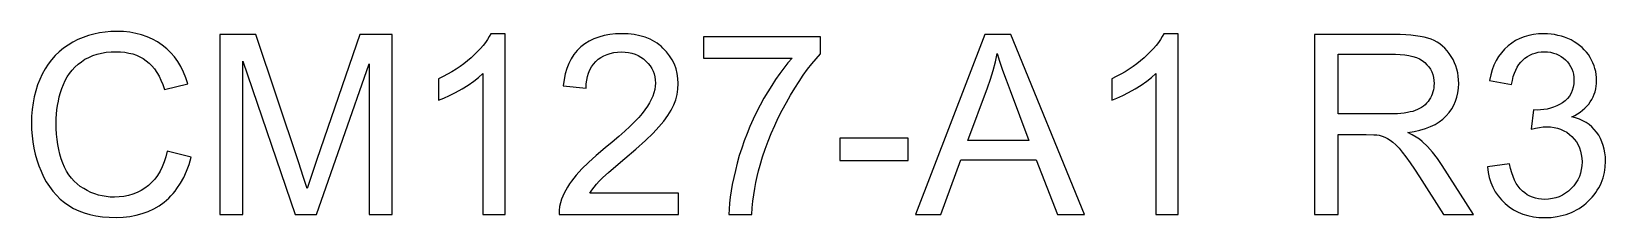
# Model space of a CAD drawing. Header units: millimetres. Extents: x -6.7 to 6.7, y -0.8 to 0.8.
import ezdxf

# ---------------------------------------------------------------- set-up
doc = ezdxf.new("R2010")
doc.units = ezdxf.units.MM
doc.layers.add('LASER_MARK', color=7, linetype='Continuous')

msp = doc.modelspace()

# ---------------------------------------------------------------- linework, layer by layer
at = {"layer": 'LASER_MARK'}
for points in [[(-5.373, -0.282), (-5.578, -0.23), (-5.59, -0.278), (-5.604, -0.322), (-5.62, -0.363), (-5.639, -0.402), (-5.661, -0.437), (-5.684, -0.469), (-5.711, -0.498), (-5.739, -0.525), (-5.77, -0.548), (-5.802, -0.568), (-5.836, -0.585), (-5.872, -0.599), (-5.909, -0.61), (-5.948, -0.618), (-5.988, -0.622), (-6.03, -0.624), (-6.065, -0.623), (-6.1, -0.619), (-6.134, -0.614), (-6.167, -0.606), (-6.199, -0.595), (-6.231, -0.583), (-6.262, -0.568), (-6.293, -0.551), (-6.322, -0.532), (-6.35, -0.51), (-6.375, -0.486), (-6.398, -0.46), (-6.42, -0.431), (-6.439, -0.4), (-6.456, -0.367), (-6.472, -0.331), (-6.485, -0.294), (-6.497, -0.254), (-6.507, -0.214), (-6.515, -0.172), (-6.521, -0.128), (-6.526, -0.082), (-6.528, -0.035), (-6.529, 0.013), (-6.528, 0.051), (-6.526, 0.089), (-6.522, 0.127), (-6.517, 0.164), (-6.51, 0.201), (-6.502, 0.238), (-6.492, 0.274), (-6.481, 0.31), (-6.467, 0.345), (-6.452, 0.378), (-6.434, 0.41), (-6.414, 0.439), (-6.392, 0.467), (-6.368, 0.493), (-6.341, 0.517), (-6.312, 0.539), (-6.282, 0.56), (-6.249, 0.577), (-6.214, 0.592), (-6.178, 0.604), (-6.14, 0.613), (-6.1, 0.62), (-6.058, 0.624), (-6.015, 0.625), (-5.977, 0.624), (-5.94, 0.62), (-5.906, 0.614), (-5.873, 0.606), (-5.841, 0.595), (-5.812, 0.582), (-5.784, 0.566), (-5.757, 0.548), (-5.732, 0.527), (-5.709, 0.504), (-5.687, 0.477), (-5.667, 0.448), (-5.648, 0.416), (-5.631, 0.381), (-5.615, 0.343), (-5.601, 0.302), (-5.4, 0.35), (-5.417, 0.402), (-5.437, 0.451), (-5.46, 0.497), (-5.486, 0.54), (-5.515, 0.58), (-5.547, 0.617), (-5.582, 0.651), (-5.62, 0.682), (-5.661, 0.71), (-5.704, 0.734), (-5.749, 0.754), (-5.797, 0.77), (-5.847, 0.783), (-5.899, 0.793), (-5.953, 0.798), (-6.01, 0.8), (-6.061, 0.799), (-6.11, 0.794), (-6.159, 0.787), (-6.206, 0.777), (-6.253, 0.764), (-6.298, 0.747), (-6.342, 0.729), (-6.385, 0.707), (-6.427, 0.682), (-6.466, 0.655), (-6.502, 0.624), (-6.536, 0.592), (-6.568, 0.556), (-6.597, 0.518), (-6.624, 0.477), (-6.648, 0.433), (-6.669, 0.388), (-6.688, 0.34), (-6.704, 0.29), (-6.717, 0.238), (-6.727, 0.185), (-6.734, 0.129), (-6.739, 0.072), (-6.74, 0.012), (-6.739, -0.043), (-6.735, -0.097), (-6.729, -0.15), (-6.72, -0.202), (-6.708, -0.254), (-6.694, -0.304), (-6.678, -0.354), (-6.658, -0.402), (-6.637, -0.449), (-6.613, -0.493), (-6.587, -0.534), (-6.558, -0.573), (-6.527, -0.608), (-6.494, -0.641), (-6.458, -0.67), (-6.42, -0.697), (-6.379, -0.721), (-6.336, -0.742), (-6.289, -0.759), (-6.24, -0.774), (-6.188, -0.785), (-6.133, -0.793), (-6.074, -0.797), (-6.013, -0.799), (-5.954, -0.797), (-5.897, -0.791), (-5.843, -0.78), (-5.791, -0.766), (-5.741, -0.747), (-5.693, -0.724), (-5.648, -0.698), (-5.605, -0.667), (-5.584, -0.65), (-5.565, -0.632), (-5.546, -0.613), (-5.528, -0.593), (-5.51, -0.572), (-5.494, -0.55), (-5.463, -0.504), (-5.436, -0.454), (-5.412, -0.401), (-5.391, -0.343)], [(-5.127, -0.773), (-4.93, -0.773), (-4.93, 0.544), (-4.483, -0.773), (-4.298, -0.773), (-3.849, 0.522), (-3.849, -0.773), (-3.652, -0.773), (-3.652, 0.774), (-3.927, 0.774), (-4.297, -0.302), (-4.346, -0.446), (-4.38, -0.55), (-4.41, -0.455), (-4.454, -0.321), (-4.82, 0.774), (-5.127, 0.774)], [(-2.684, -0.773), (-2.684, 0.78), (-2.806, 0.78), (-2.82, 0.755), (-2.835, 0.729), (-2.853, 0.704), (-2.873, 0.678), (-2.895, 0.652), (-2.92, 0.626), (-2.946, 0.6), (-2.975, 0.573), (-3.005, 0.547), (-3.037, 0.522), (-3.07, 0.498), (-3.104, 0.475), (-3.139, 0.452), (-3.176, 0.431), (-3.214, 0.411), (-3.253, 0.392), (-3.253, 0.208), (-3.208, 0.227), (-3.159, 0.249), (-3.108, 0.276), (-3.053, 0.306), (-3, 0.339), (-2.953, 0.372), (-2.911, 0.404), (-2.874, 0.437), (-2.874, -0.773)], [(-1.2, -0.59), (-1.958, -0.59), (-1.941, -0.564), (-1.922, -0.539), (-1.901, -0.513), (-1.878, -0.487), (-1.846, -0.456), (-1.799, -0.413), (-1.736, -0.359), (-1.659, -0.293), (-1.564, -0.211), (-1.483, -0.138), (-1.417, -0.075), (-1.366, -0.021), (-1.325, 0.028), (-1.29, 0.076), (-1.262, 0.123), (-1.25, 0.146), (-1.24, 0.168), (-1.223, 0.213), (-1.211, 0.259), (-1.204, 0.304), (-1.202, 0.351), (-1.204, 0.395), (-1.21, 0.438), (-1.22, 0.479), (-1.234, 0.518), (-1.253, 0.556), (-1.275, 0.591), (-1.301, 0.625), (-1.332, 0.657), (-1.348, 0.672), (-1.365, 0.685), (-1.383, 0.698), (-1.402, 0.711), (-1.442, 0.732), (-1.485, 0.749), (-1.53, 0.763), (-1.578, 0.772), (-1.63, 0.778), (-1.684, 0.78), (-1.738, 0.778), (-1.788, 0.773), (-1.837, 0.764), (-1.882, 0.751), (-1.924, 0.735), (-1.964, 0.716), (-2.001, 0.692), (-2.035, 0.666), (-2.066, 0.635), (-2.094, 0.602), (-2.118, 0.565), (-2.138, 0.525), (-2.155, 0.482), (-2.169, 0.435), (-2.179, 0.386), (-2.186, 0.333), (-1.991, 0.313), (-1.989, 0.348), (-1.985, 0.382), (-1.979, 0.413), (-1.969, 0.442), (-1.958, 0.47), (-1.944, 0.495), (-1.927, 0.519), (-1.907, 0.541), (-1.886, 0.56), (-1.863, 0.577), (-1.838, 0.591), (-1.811, 0.602), (-1.783, 0.611), (-1.753, 0.618), (-1.721, 0.622), (-1.688, 0.623), (-1.656, 0.622), (-1.626, 0.618), (-1.598, 0.612), (-1.571, 0.603), (-1.545, 0.593), (-1.521, 0.579), (-1.499, 0.563), (-1.478, 0.545), (-1.459, 0.525), (-1.442, 0.504), (-1.428, 0.482), (-1.417, 0.459), (-1.408, 0.435), (-1.402, 0.409), (-1.398, 0.383), (-1.397, 0.355), (-1.398, 0.328), (-1.403, 0.3), (-1.409, 0.272), (-1.419, 0.244), (-1.432, 0.215), (-1.447, 0.186), (-1.465, 0.157), (-1.486, 0.127), (-1.51, 0.095), (-1.54, 0.061), (-1.575, 0.024), (-1.615, -0.016), (-1.66, -0.058), (-1.71, -0.103), (-1.766, -0.151), (-1.826, -0.201), (-1.903, -0.265), (-1.97, -0.326), (-2.027, -0.382), (-2.075, -0.435), (-2.095, -0.46), (-2.115, -0.486), (-2.132, -0.511), (-2.149, -0.537), (-2.164, -0.563), (-2.177, -0.589), (-2.189, -0.615), (-2.2, -0.641), (-2.21, -0.673), (-2.217, -0.705), (-2.221, -0.739), (-2.222, -0.773), (-1.2, -0.773)], [(-0.984, 0.571), (-0.226, 0.571), (-0.262, 0.529), (-0.297, 0.484), (-0.332, 0.437), (-0.367, 0.388), (-0.4, 0.336), (-0.434, 0.282), (-0.467, 0.225), (-0.499, 0.167), (-0.53, 0.106), (-0.559, 0.046), (-0.587, -0.016), (-0.612, -0.078), (-0.636, -0.14), (-0.658, -0.204), (-0.678, -0.267), (-0.696, -0.332), (-0.712, -0.395), (-0.726, -0.456), (-0.738, -0.515), (-0.748, -0.571), (-0.756, -0.625), (-0.762, -0.677), (-0.765, -0.726), (-0.767, -0.773), (-0.572, -0.773), (-0.568, -0.715), (-0.562, -0.659), (-0.555, -0.605), (-0.546, -0.551), (-0.536, -0.498), (-0.525, -0.447), (-0.513, -0.397), (-0.499, -0.348), (-0.479, -0.279), (-0.456, -0.211), (-0.431, -0.143), (-0.404, -0.076), (-0.375, -0.009), (-0.344, 0.057), (-0.311, 0.123), (-0.275, 0.188), (-0.239, 0.252), (-0.203, 0.312), (-0.166, 0.369), (-0.13, 0.423), (-0.093, 0.474), (-0.056, 0.521), (-0.019, 0.565), (0.017, 0.606), (0.017, 0.754), (-0.984, 0.754)], [(0.832, -0.773), (1.049, -0.773), (1.219, -0.304), (1.865, -0.304), (2.046, -0.773), (2.279, -0.773), (1.646, 0.774), (1.425, 0.774)], [(3.08, -0.773), (3.08, 0.78), (2.958, 0.78), (2.944, 0.755), (2.929, 0.729), (2.911, 0.704), (2.891, 0.678), (2.869, 0.652), (2.844, 0.626), (2.818, 0.6), (2.789, 0.573), (2.759, 0.547), (2.727, 0.522), (2.694, 0.498), (2.66, 0.475), (2.625, 0.452), (2.588, 0.431), (2.55, 0.411), (2.511, 0.392), (2.511, 0.208), (2.556, 0.227), (2.605, 0.249), (2.656, 0.276), (2.711, 0.306), (2.764, 0.339), (2.811, 0.372), (2.853, 0.404), (2.89, 0.437), (2.89, -0.773)], [(4.247, -0.773), (4.451, -0.773), (4.451, -0.086), (4.689, -0.086), (4.757, -0.088), (4.782, -0.09), (4.803, -0.093), (4.826, -0.1), (4.85, -0.109), (4.873, -0.121), (4.896, -0.134), (4.92, -0.152), (4.945, -0.175), (4.972, -0.204), (5, -0.238), (5.031, -0.279), (5.066, -0.328), (5.105, -0.385), (5.148, -0.451), (5.352, -0.773), (5.609, -0.773), (5.341, -0.352), (5.3, -0.293), (5.258, -0.239), (5.215, -0.19), (5.171, -0.146), (5.147, -0.127), (5.119, -0.108), (5.085, -0.089), (5.047, -0.069), (5.101, -0.06), (5.151, -0.049), (5.198, -0.035), (5.241, -0.018), (5.28, 0.001), (5.316, 0.023), (5.348, 0.047), (5.376, 0.074), (5.401, 0.103), (5.423, 0.134), (5.441, 0.166), (5.456, 0.2), (5.468, 0.236), (5.476, 0.273), (5.481, 0.311), (5.483, 0.352), (5.482, 0.383), (5.479, 0.414), (5.474, 0.444), (5.467, 0.474), (5.458, 0.503), (5.447, 0.531), (5.434, 0.558), (5.419, 0.585), (5.402, 0.61), (5.384, 0.634), (5.364, 0.655), (5.343, 0.674), (5.321, 0.692), (5.298, 0.707), (5.273, 0.721), (5.247, 0.732), (5.218, 0.742), (5.187, 0.75), (5.152, 0.757), (5.114, 0.763), (5.073, 0.768), (5.03, 0.771), (4.982, 0.773), (4.932, 0.774), (4.247, 0.774)], [(5.917, -0.339), (5.728, -0.364), (5.734, -0.412), (5.744, -0.456), (5.758, -0.499), (5.775, -0.539), (5.796, -0.578), (5.821, -0.614), (5.849, -0.647), (5.881, -0.679), (5.916, -0.707), (5.953, -0.732), (5.992, -0.753), (6.033, -0.77), (6.076, -0.783), (6.122, -0.792), (6.169, -0.798), (6.219, -0.8), (6.274, -0.798), (6.327, -0.791), (6.353, -0.786), (6.377, -0.78), (6.402, -0.773), (6.425, -0.765), (6.448, -0.755), (6.471, -0.745), (6.493, -0.733), (6.514, -0.721), (6.534, -0.707), (6.554, -0.692), (6.574, -0.676), (6.592, -0.659), (6.627, -0.623), (6.643, -0.604), (6.657, -0.585), (6.67, -0.565), (6.682, -0.545), (6.693, -0.524), (6.703, -0.503), (6.712, -0.481), (6.719, -0.459), (6.726, -0.436), (6.731, -0.413), (6.735, -0.39), (6.738, -0.366), (6.74, -0.316), (6.739, -0.279), (6.735, -0.244), (6.729, -0.211), (6.721, -0.179), (6.71, -0.148), (6.697, -0.119), (6.682, -0.092), (6.664, -0.066), (6.644, -0.043), (6.622, -0.021), (6.599, -0.001), (6.573, 0.016), (6.545, 0.032), (6.516, 0.045), (6.484, 0.056), (6.451, 0.065), (6.477, 0.078), (6.501, 0.091), (6.523, 0.106), (6.544, 0.122), (6.563, 0.139), (6.58, 0.157), (6.596, 0.176), (6.61, 0.196), (6.623, 0.216), (6.634, 0.238), (6.643, 0.26), (6.651, 0.282), (6.657, 0.305), (6.661, 0.329), (6.663, 0.353), (6.664, 0.378), (6.663, 0.404), (6.661, 0.43), (6.656, 0.456), (6.65, 0.481), (6.642, 0.505), (6.632, 0.53), (6.621, 0.554), (6.608, 0.577), (6.593, 0.6), (6.576, 0.622), (6.558, 0.642), (6.539, 0.661), (6.518, 0.679), (6.495, 0.696), (6.471, 0.711), (6.445, 0.726), (6.418, 0.738), (6.39, 0.749), (6.362, 0.759), (6.333, 0.766), (6.304, 0.772), (6.274, 0.777), (6.243, 0.779), (6.212, 0.78), (6.167, 0.778), (6.124, 0.773), (6.083, 0.765), (6.043, 0.754), (6.006, 0.739), (5.97, 0.721), (5.937, 0.7), (5.905, 0.675), (5.875, 0.647), (5.849, 0.617), (5.825, 0.584), (5.804, 0.549), (5.785, 0.51), (5.77, 0.469), (5.757, 0.426), (5.747, 0.379), (5.936, 0.345), (5.943, 0.379), (5.95, 0.411), (5.96, 0.44), (5.971, 0.467), (5.983, 0.492), (5.998, 0.515), (6.014, 0.536), (6.031, 0.554), (6.05, 0.571), (6.071, 0.585), (6.092, 0.597), (6.114, 0.606), (6.138, 0.614), (6.163, 0.62), (6.189, 0.623), (6.216, 0.624), (6.243, 0.623), (6.269, 0.62), (6.294, 0.614), (6.317, 0.607), (6.34, 0.597), (6.361, 0.585), (6.38, 0.571), (6.398, 0.555), (6.415, 0.538), (6.429, 0.519), (6.441, 0.499), (6.451, 0.478), (6.459, 0.456), (6.465, 0.432), (6.468, 0.408), (6.469, 0.382), (6.468, 0.35), (6.463, 0.321), (6.455, 0.293), (6.445, 0.268), (6.431, 0.244), (6.415, 0.223), (6.395, 0.204), (6.372, 0.187), (6.347, 0.172), (6.322, 0.16), (6.296, 0.149), (6.269, 0.14), (6.241, 0.133), (6.213, 0.128), (6.184, 0.125), (6.154, 0.124), (6.123, 0.126), (6.102, -0.041), (6.14, -0.031), (6.176, -0.025), (6.207, -0.021), (6.236, -0.02), (6.268, -0.021), (6.299, -0.025), (6.328, -0.031), (6.356, -0.041), (6.383, -0.053), (6.408, -0.067), (6.431, -0.085), (6.453, -0.104), (6.473, -0.126), (6.491, -0.15), (6.505, -0.175), (6.517, -0.201), (6.527, -0.228), (6.533, -0.258), (6.537, -0.288), (6.539, -0.32), (6.537, -0.354), (6.533, -0.386), (6.526, -0.417), (6.516, -0.446), (6.503, -0.474), (6.487, -0.501), (6.468, -0.526), (6.446, -0.55), (6.423, -0.572), (6.398, -0.591), (6.371, -0.607), (6.344, -0.62), (6.315, -0.63), (6.285, -0.637), (6.253, -0.641), (6.22, -0.643), (6.192, -0.642), (6.166, -0.638), (6.14, -0.633), (6.116, -0.625), (6.092, -0.615), (6.07, -0.603), (6.049, -0.588), (6.029, -0.572), (6.01, -0.552), (5.992, -0.53), (5.976, -0.506), (5.962, -0.478), (5.948, -0.447), (5.937, -0.414), (5.926, -0.378)], [(1.278, -0.138), (1.448, 0.316), (1.473, 0.389), (1.495, 0.463), (1.515, 0.537), (1.531, 0.611), (1.551, 0.544), (1.576, 0.468), (1.606, 0.384), (1.641, 0.291), (1.802, -0.138)], [(4.451, 0.091), (4.451, 0.603), (4.941, 0.603), (4.982, 0.602), (5.021, 0.598), (5.057, 0.593), (5.09, 0.585), (5.12, 0.575), (5.147, 0.563), (5.171, 0.549), (5.192, 0.532), (5.211, 0.514), (5.227, 0.494), (5.241, 0.474), (5.252, 0.452), (5.261, 0.429), (5.267, 0.404), (5.271, 0.379), (5.272, 0.352), (5.271, 0.333), (5.269, 0.315), (5.266, 0.297), (5.262, 0.28), (5.256, 0.262), (5.249, 0.246), (5.24, 0.229), (5.231, 0.213), (5.22, 0.198), (5.208, 0.183), (5.195, 0.17), (5.18, 0.158), (5.165, 0.147), (5.148, 0.137), (5.13, 0.128), (5.111, 0.12), (5.09, 0.113), (5.067, 0.108), (5.043, 0.103), (5.016, 0.098), (4.958, 0.093), (4.891, 0.091)], [(0.184, -0.309), (0.767, -0.309), (0.767, -0.118), (0.184, -0.118)]]:
    msp.add_lwpolyline(points, close=True, dxfattribs=at)

doc.saveas('drawing.dxf')
